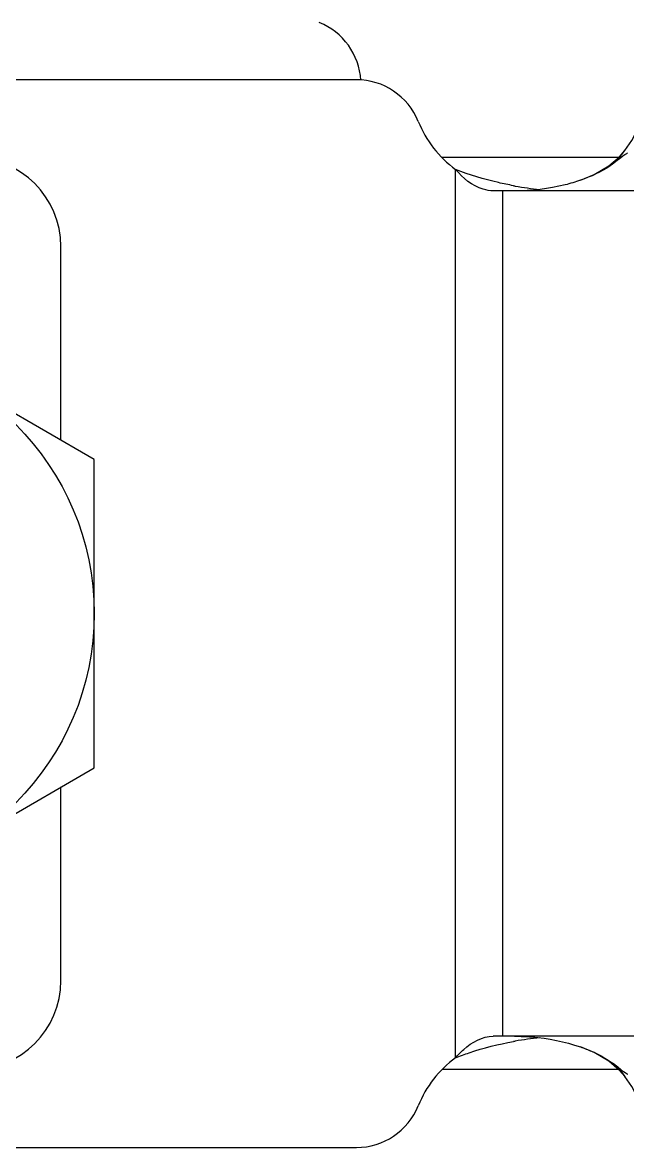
# Model space of a CAD drawing. Extents: x 27938 to 1507990, y 110129 to 923079.
# Drawn here: x 644009.6 to 644251.7, y 358362.8 to 358812.8 of the extents above; entities that cross this region are included whole.
import ezdxf

# ---------------------------------------------------------------- set-up
doc = ezdxf.new("R2010")
doc.units = 0
doc.header["$LTSCALE"] = 1000
doc.header["$MEASUREMENT"] = 0

msp = doc.modelspace()

# ---------------------------------------------------------------- linework, layer by layer
at = {"linetype": 'Continuous'}
for p, q in [((644143.19, 358789.9), (643769.14, 358789.9)), ((644248.13, 358758.76), (644177.53, 358758.76)), ((644247.61, 358757.53), (644250.67, 358761.54)), ((644182.87, 358398.69), (644182.87, 358754.02)), ((644605.99, 358745.41), (644197.99, 358745.41)), ((644201.74, 358407.31), (644201.74, 358745.41)), ((644024.94, 358645.71), (644024.94, 358723.17)), ((644038.29, 358638), (643931.52, 358699.65)), ((644038.29, 358514.71), (644038.29, 358638)), ((643931.52, 358453.07), (644038.29, 358514.71)), ((644024.94, 358429.55), (644024.94, 358507.01)), ((644605.99, 358407.31), (644197.99, 358407.31)), ((644248.14, 358393.96), (644177.53, 358393.96)), ((644247.61, 358395.19), (644250.67, 358391.17)), ((643769.14, 358362.82), (644143.19, 358362.82))]:
    msp.add_line(p, q, dxfattribs=at)
for points in [[(644250.67, 358761.54), (644253.4, 358765.56), (644255.93, 358770.44), (644257.51, 358774.65), (644258.32, 358777.83), (644258.59, 358779.72), (644258.61, 358780.2)], [(644232.86, 358749.68), (644238.35, 358751.96), (644244.24, 358755.46), (644248.52, 358759.08), (644250.66, 358761.53)], [(644250.66, 358391.18), (644248.47, 358393.68), (644244.2, 358397.29), (644238.32, 358400.76), (644232.86, 358403.03)], [(644258.61, 358372.52), (644258.59, 358373), (644258.32, 358374.89), (644257.51, 358378.06), (644255.93, 358382.28), (644253.4, 358387.15), (644250.67, 358391.17)]]:
    msp.add_lwpolyline(points, dxfattribs=at)
msp.add_circle((643931.52, 358576.36), 106.77, dxfattribs=at)
for centre, radius, start, end in [((644118.36, 358788.03), 26.69, 3.6522, 67.9757), ((644143.19, 358763.2), 26.69, 22.0243, 90), ((644209.18, 358789.9), 44.49, 202.0243, 233.7485), ((643989.35, 358723.17), 35.59, 0, 90), ((644269.44, 358734.08), 31.91, 123.7883, 124.1887), ((644230.26, 358881.15), 135.82, 259.7299, 260.0443), ((644230.04, 358879.66), 134.32, 260.0279, 264.2434), ((643989.35, 358429.55), 35.59, 270, 0), ((644230.26, 358271.57), 135.82, 99.9557, 100.2701), ((644230.04, 358273.06), 134.31, 95.7509, 99.9721), ((644209.18, 358362.82), 44.49, 126.2515, 157.9757), ((644269.44, 358418.64), 31.91, 235.8113, 236.2117), ((644143.19, 358389.51), 26.69, 270, 337.9757)]:
    msp.add_arc(centre, radius, start, end, dxfattribs=at)
for points, knots in [([(644251.51, 358760.48), (644251.19, 358760.26), (644249.86, 358759.33), (644248.59, 358758.32), (644247.61, 358757.53)], [0, 0, 0, 0, 0.231104, 1, 1, 1, 1]), ([(644206.05, 358747.5), (644204.03, 358747.87), (644196.16, 358749.48), (644188.43, 358751.8), (644182.87, 358754.02)], [0, 0, 0, 0, 0.255037, 1, 1, 1, 1]), ([(644197.99, 358745.41), (644196.62, 358745.41), (644190.72, 358746.49), (644185.78, 358750.53), (644182.87, 358754.02)], [0, 0, 0, 0, 0.231026, 1, 1, 1, 1]), ([(644247.61, 358757.53), (644246.7, 358756.79), (644242.17, 358753.51), (644237.03, 358751.14), (644232.86, 358749.68)], [0, 0, 0, 0, 0.210146, 1, 1, 1, 1]), ([(644232.86, 358749.68), (644230.85, 358748.98), (644222.28, 358746.44), (644213.28, 358745.41), (644206.5, 358745.41)], [0, 0, 0, 0, 0.239548, 1, 1, 1, 1]), ([(644182.87, 358398.69), (644183.87, 358399.9), (644187.9, 358404.11), (644193.67, 358407.31), (644197.99, 358407.31)], [0, 0, 0, 0, 0.266, 1, 1, 1, 1]), ([(644182.87, 358398.69), (644184.68, 358399.42), (644192.23, 358402.18), (644200.06, 358404.13), (644206.05, 358405.21)], [0, 0, 0, 0, 0.242689, 1, 1, 1, 1]), ([(644206.5, 358407.31), (644208.79, 358407.31), (644217.71, 358406.95), (644226.61, 358405.22), (644232.86, 358403.03)], [0, 0, 0, 0, 0.257456, 1, 1, 1, 1]), ([(644232.86, 358403.03), (644234.37, 358402.51), (644239.56, 358400.47), (644244.52, 358397.7), (644247.61, 358395.19)], [0, 0, 0, 0, 0.285604, 1, 1, 1, 1]), ([(644247.61, 358395.19), (644247.95, 358394.91), (644249.22, 358393.89), (644250.52, 358392.91), (644251.51, 358392.24)], [0, 0, 0, 0, 0.26918, 1, 1, 1, 1])]:
    msp.add_open_spline(points, degree=3, knots=knots, dxfattribs=at)

doc.saveas('drawing.dxf')
